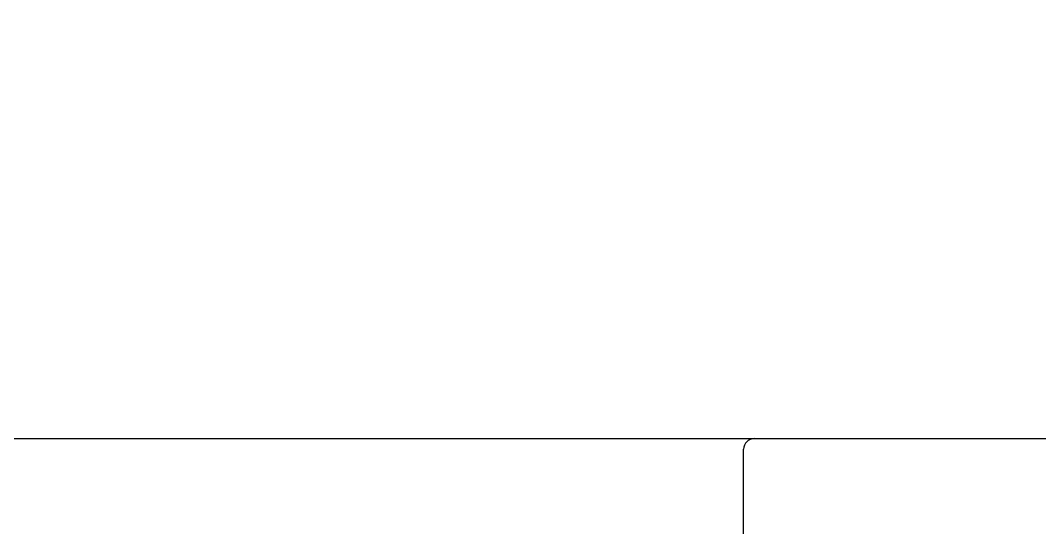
# Model space of a CAD drawing. Header units: centimetres. Extents: x 0.3 to 84.3, y 0.3 to 59.7.
# Drawn here: x 41.3234 to 41.7132, y 16.44 to 16.634 of the extents above; entities that cross this region are included whole.
import ezdxf

# ---------------------------------------------------------------- set-up
doc = ezdxf.new("R2010")
doc.units = ezdxf.units.CM
doc.linetypes.add('AUSGEZOGEN', pattern=[0])
doc.linetypes.add('PUNKT', pattern=[6.35, 0, -6.35])
doc.layers.add('Fenster', color=7, linetype='AUSGEZOGEN', lineweight=35)
doc.layers.add('Vorhangbrett', color=7, linetype='AUSGEZOGEN', lineweight=25)

msp = doc.modelspace()

# ---------------------------------------------------------------- linework, layer by layer
at = {"layer": 'Fenster', "color": 7, "linetype": 'AUSGEZOGEN', "lineweight": 25}
for p, q in [((38.812, 16.474), (41.604, 16.474)), ((41.604, 16.474), (41.746, 16.474)), ((41.6, 16.432), (41.6, 16.47))]:
    msp.add_line(p, q, dxfattribs=at)
msp.add_arc((41.604, 16.47), 0.004, 90.0001, 180.0001, dxfattribs=at)
at = {"layer": 'Vorhangbrett', "color": 191, "linetype": 'PUNKT', "lineweight": 25, "true_color": 0xbe96ea}
msp.add_line((32.18, 16.634), (45.57, 16.634), dxfattribs=at)

doc.saveas('drawing.dxf')
